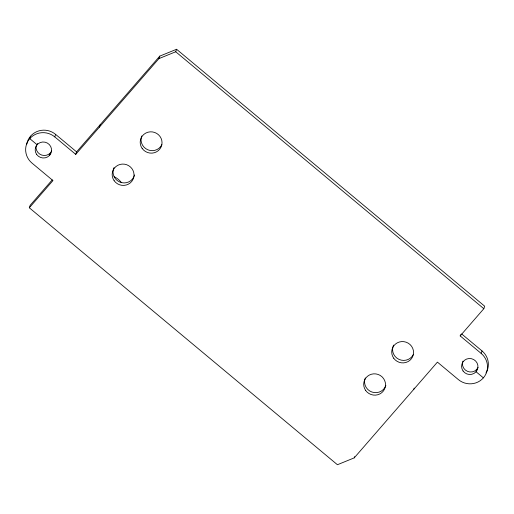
<?xml version="1.0" encoding="UTF-8"?>
<svg xmlns="http://www.w3.org/2000/svg" width="514" height="514" viewBox="0 0 514 514"><rect width="100%" height="100%" fill="white"/><g stroke="black" fill="none" stroke-linecap="round" stroke-linejoin="round"><path stroke-width="0.77" d="M30.615 136.139L29.761 138.632A17.81 17.29 18.9 0 0 31.996 163.092L52.961 180.575L29.311 207.784L337.422 464.727L354.223 457.878L437.42 362.126L458.379 379.602A17.81 17.29 18.9 0 0 483.385 377.861A17.81 17.29 18.9 0 0 481.149 353.394L482.003 350.908L461.656 333.939M37.522 143.502L37.098 144.749L29.761 138.632A17.81 17.29 18.9 0 1 54.767 136.885L75.731 154.367L158.929 58.615L159.777 56.122L176.578 49.273L484.689 306.216L483.835 308.702L460.191 335.918L481.149 353.394M29.311 207.784L30.165 205.298L52.235 179.894M54.767 136.885L55.621 134.398L76.58 151.874L75.731 154.367M49.672 155.234L50.526 152.742M99.375 127.151L100.23 124.664M158.929 58.615L175.724 51.766L176.578 49.273M354.223 457.878L354.647 456.631M413.77 389.336L414.2 388.089M460.191 335.918L460.615 334.672M476.902 369.251L476.054 371.744L483.385 377.861M76.58 151.874L159.777 56.122M175.724 51.766L483.835 308.702M133.852 176.919A10.961 10.64 18.9 0 1 119.344 181.847A10.961 10.64 18.9 0 1 114.031 167.583M134.559 174.953A10.961 10.64 18.9 0 1 134.135 176.283M161.878 144.665A10.961 10.64 18.9 0 1 147.698 149.741A10.961 10.64 18.9 0 1 141.78 135.966M413.397 354.409A10.961 10.64 18.9 0 1 398.89 359.344A10.961 10.64 18.9 0 1 393.576 345.08M385.885 385.371A10.961 10.64 18.9 0 1 371.853 392.009A10.961 10.64 18.9 0 1 365.274 377.97M114.172 176.732A19.179 18.62 18.9 0 1 121.349 182.502M26.747 144.209A17.81 17.29 18.9 0 1 55.621 134.398M51.67 151A8.218 7.98 18.9 0 1 36.166 145.982M482.003 350.908A17.81 17.29 18.9 0 1 486.013 372.92M478.052 367.51A8.218 7.98 18.9 0 1 467.496 371.352A8.218 7.98 18.9 0 1 462.908 361.149M393.698 358.213A10.961 10.64 18.9 0 0 412.543 356.902A10.961 10.64 18.9 0 0 401.659 341.592A10.961 10.64 18.9 0 0 393.698 358.213M365.672 390.467A10.961 10.64 18.9 0 0 384.517 389.156A10.961 10.64 18.9 0 0 373.633 373.845A10.961 10.64 18.9 0 0 365.672 390.467M114.153 180.722A10.961 10.64 18.9 0 0 133.004 179.405A10.961 10.64 18.9 0 0 122.114 164.094A10.961 10.64 18.9 0 0 114.153 180.722M142.179 148.469A10.961 10.64 18.9 0 0 161.023 147.152A10.961 10.64 18.9 0 0 150.139 131.841A10.961 10.64 18.9 0 0 142.179 148.469M36.68 154.476A8.218 7.98 18.9 0 0 50.815 153.493A8.218 7.98 18.9 0 0 42.656 142.005A8.218 7.98 18.9 0 0 36.68 154.476M463.063 370.986A8.218 7.98 18.9 0 0 477.198 370.003A8.218 7.98 18.9 0 0 469.031 358.515A8.218 7.98 18.9 0 0 463.063 370.986"/></g></svg>
